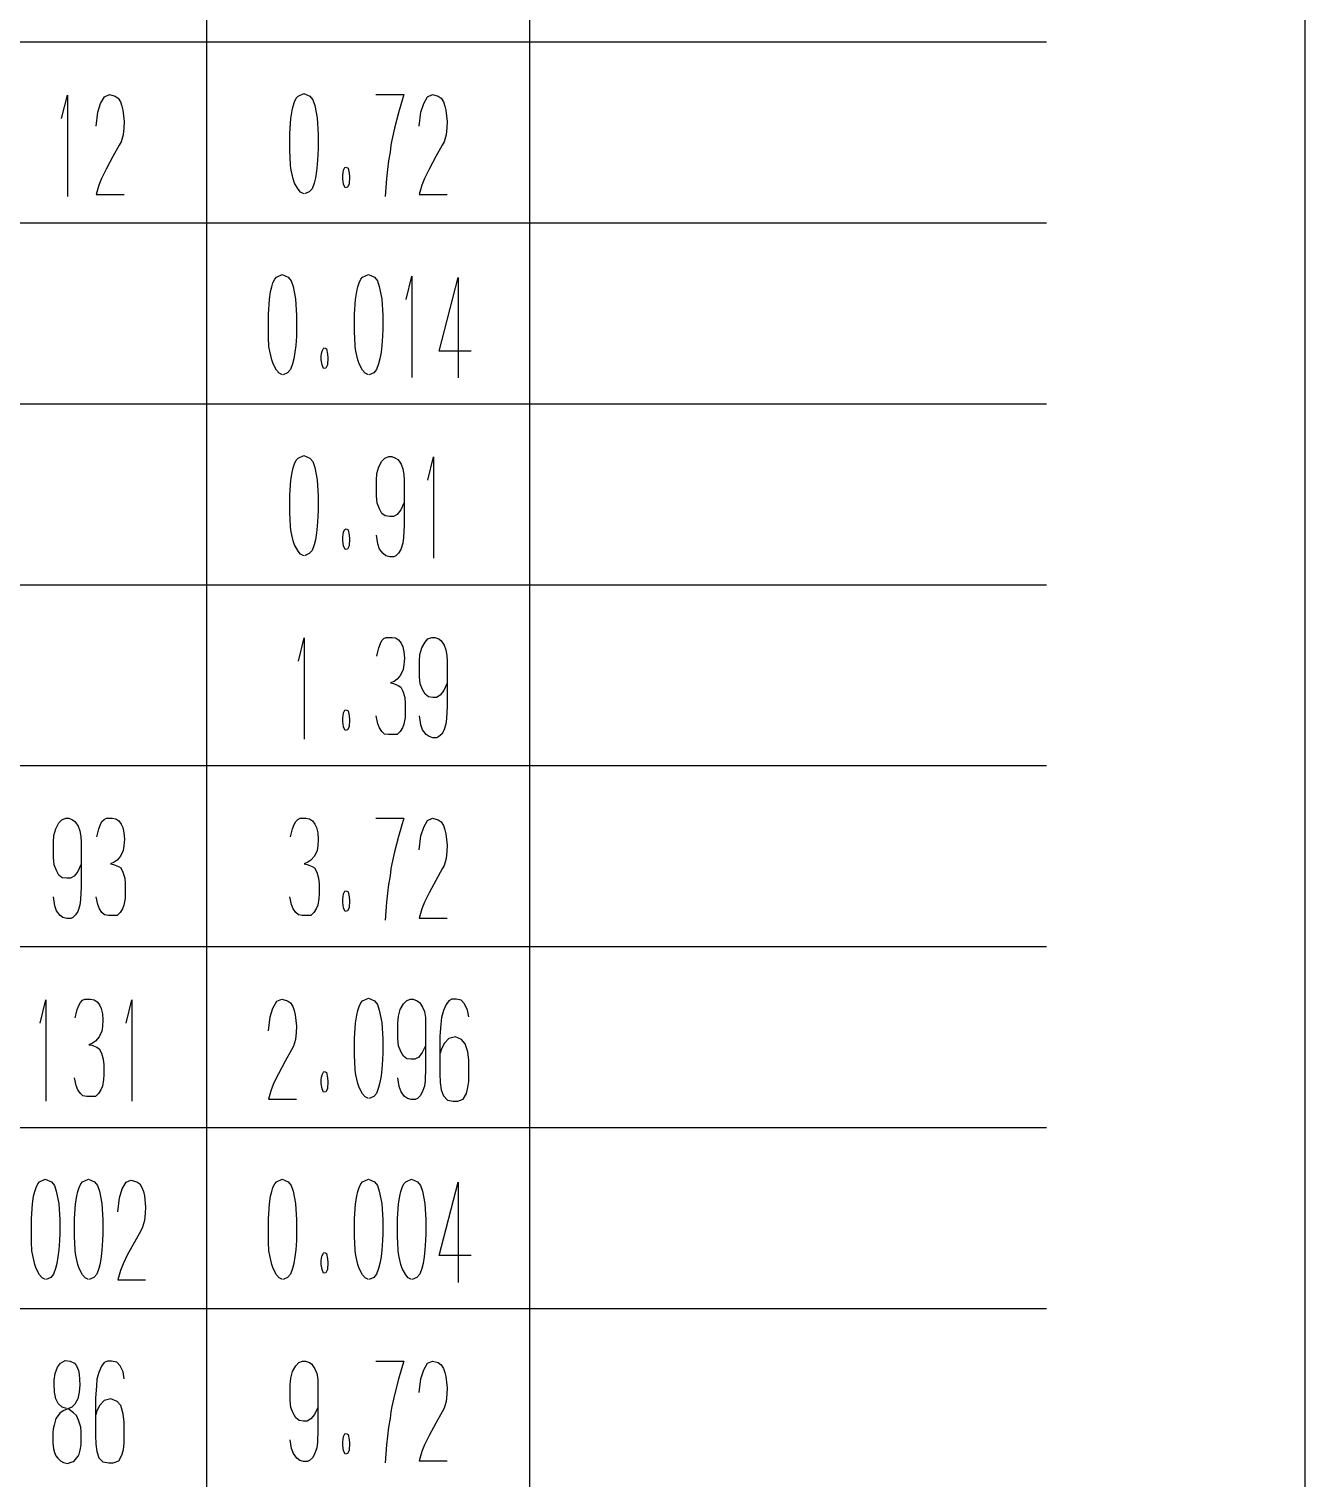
# Model space of a CAD drawing. Extents: x 0 to 8410, y 0 to 11890.
# Drawn here: x 7916 to 8410, y 2344 to 2905 of the extents above; entities that cross this region are included whole.
import ezdxf

# ---------------------------------------------------------------- set-up
doc = ezdxf.new("R2010")
doc.units = 0
doc.header["$MEASUREMENT"] = 0
for name, color, linetype in [('6', 7, 'Continuous'), ('8', 7, 'Continuous'), ('9', 7, 'Continuous')]:
    doc.layers.add(name, color=color, linetype=linetype)

# ---------------------------------------------------------------- blocks, each defined once
blk = doc.blocks.new('BLKENT714')
at = {"layer": '8', "color": 15, "linetype": 'Continuous'}
blk.add_line((8410, 0), (8410, 11890), dxfattribs=at)
at = {"layer": '8', "color": 7, "linetype": 'Continuous', "const_width": 0.03}
blk.add_lwpolyline([(8310, 100), (8310, 11790)], dxfattribs=at)
blk = doc.blocks.new('BLKENT900')
at = {"layer": '9', "color": 2, "linetype": 'Continuous'}
for p, q in [((7927.21, 2387.2), (7928.38, 2388.8)), ((7928.38, 2388.8), (7930.21, 2389.8)), ((7930.21, 2389.8), (7932.17, 2389.6)), ((7932.17, 2389.6), (7933.81, 2388.8)), ((7933.81, 2388.8), (7934.59, 2387.8)), ((7945.31, 2389), (7944.27, 2387.6)), ((7946.55, 2389.6), (7945.31, 2389)), ((7948.19, 2389.6), (7946.55, 2389.6)), ((7950.15, 2389.2), (7948.19, 2389.6)), ((7951.45, 2387.8), (7950.15, 2389.2)), ((8019.46, 2387.8), (8020.57, 2389)), ((8020.57, 2389), (8022.07, 2389.6)), ((8022.07, 2389.6), (8023.25, 2389.6)), ((8023.25, 2389.6), (8024.75, 2389)), ((8024.75, 2389), (8025.6, 2388.4)), ((8025.6, 2388.4), (8026.06, 2387.8)), ((8050.44, 2389.6), (8061.23, 2389.6)), ((8061.23, 2389.6), (8060.31, 2386.6)), ((8068.94, 2386.2), (8070.44, 2388.8)), ((8070.44, 2388.8), (8072.34, 2389.6)), ((8072.34, 2389.6), (8074.56, 2389)), ((8074.56, 2389), (8075.74, 2388.2)), ((7925.96, 2382.2), (7926.29, 2384.8)), ((7926.29, 2384.8), (7927.21, 2387.2)), ((7934.59, 2387.8), (7935.31, 2386)), ((7935.31, 2386), (7935.64, 2384.6)), ((7935.64, 2384.6), (7935.83, 2380.4)), ((7943.22, 2385.2), (7942.5, 2382.6)), ((7944.27, 2387.6), (7943.22, 2385.2)), ((7952.63, 2385.4), (7951.45, 2387.8)), ((7953.09, 2382.8), (7952.63, 2385.4)), ((8017.3, 2380.4), (8017.5, 2383)), ((8017.5, 2383), (8018.22, 2385.6)), ((8018.22, 2385.6), (8019.46, 2387.8)), ((8026.06, 2387.8), (8026.85, 2386.6)), ((8026.85, 2386.6), (8027.56, 2384.8)), ((8027.56, 2384.8), (8027.96, 2382.6)), ((8060.31, 2386.6), (8059.2, 2382.6)), ((8067.24, 2377.4), (8067.89, 2382.8)), ((8067.89, 2382.8), (8068.94, 2386.2)), ((8075.74, 2388.2), (8076.59, 2386.8)), ((8076.59, 2386.8), (8077.17, 2385.2)), ((8077.17, 2385.2), (8077.57, 2383.6)), ((8077.57, 2383.6), (8078.02, 2379.2)), ((7925.96, 2380.8), (7925.96, 2382.2)), ((7926.09, 2377.6), (7925.96, 2380.8)), ((7926.62, 2375), (7926.09, 2377.6)), ((7935.64, 2377.6), (7935.05, 2375)), ((7935.83, 2380.4), (7935.64, 2377.6)), ((7942.3, 2380), (7941.91, 2375.2)), ((7942.5, 2382.6), (7942.3, 2380)), ((8017.3, 2377.6), (8017.3, 2380.4)), ((8017.3, 2374.4), (8017.3, 2377.6)), ((8027.96, 2382.6), (8028.02, 2380.4)), ((8028.02, 2380.4), (8028.02, 2371.2)), ((8059.2, 2382.6), (8057.63, 2376.6)), ((8078.02, 2379.2), (8077.89, 2376.8)), ((7927.53, 2373.2), (7926.62, 2375)), ((7929.04, 2371.8), (7927.53, 2373.2)), ((7930.74, 2371.2), (7929.04, 2371.8)), ((7932.76, 2371.8), (7931.85, 2371.4)), ((7934, 2373), (7932.76, 2371.8)), ((7935.05, 2375), (7934, 2373)), ((7941.91, 2375.2), (7941.91, 2360.8)), ((7943.61, 2372.6), (7942.5, 2370.4)), ((7945.31, 2374.4), (7943.61, 2372.6)), ((7947.92, 2375), (7945.31, 2374.4)), ((7950.28, 2374), (7947.92, 2375)), ((7951.72, 2372.4), (7950.28, 2374)), ((7952.7, 2369.2), (7951.72, 2372.4)), ((8017.56, 2371.6), (8017.3, 2374.4)), ((8018.48, 2369.4), (8017.56, 2371.6)), ((8027.96, 2371.6), (8026.72, 2369)), ((8056.65, 2372), (8056.26, 2370)), ((8057.63, 2376.6), (8056.65, 2372)), ((8077.63, 2374), (8076.85, 2371.4)), ((8077.89, 2376.8), (8077.63, 2374)), ((7926.62, 2367.4), (7925.9, 2364.8)), ((7927.53, 2368.6), (7926.62, 2367.4)), ((7928.19, 2369.4), (7927.53, 2368.6)), ((7929.43, 2370.4), (7928.19, 2369.4)), ((7931.85, 2371.4), (7929.43, 2370.4)), ((7933.41, 2369.6), (7931.19, 2371.2)), ((7934.59, 2368.6), (7933.41, 2369.6)), ((7935.38, 2366.8), (7934.59, 2368.6)), ((7936.29, 2364), (7935.38, 2366.8)), ((7942.5, 2370.4), (7942.04, 2368.8)), ((7953.09, 2366), (7952.7, 2369.2)), ((7953.09, 2360.6), (7953.09, 2366)), ((8019.46, 2367.6), (8018.48, 2369.4)), ((8020.77, 2366.6), (8019.46, 2367.6)), ((8022.47, 2366.4), (8020.77, 2366.6)), ((8023.91, 2366.4), (8022.47, 2366.4)), ((8025.34, 2367.2), (8023.91, 2366.4)), ((8026.72, 2369), (8025.34, 2367.2)), ((8028.02, 2371.2), (8028.02, 2363)), ((8055.93, 2367.4), (8055.34, 2364)), ((8056.26, 2370), (8055.93, 2367.4)), ((8076.13, 2370), (8073.64, 2365.6)), ((8076.85, 2371.4), (8076.13, 2370)), ((7925.57, 2363.4), (7925.38, 2361.8)), ((7925.38, 2361.8), (7925.38, 2360)), ((7925.9, 2364.8), (7925.57, 2363.4)), ((7936.42, 2362.2), (7936.29, 2364)), ((7936.42, 2359.6), (7936.42, 2362.2)), ((7941.91, 2360.8), (7942.04, 2357.4)), ((7953.09, 2357.8), (7953.09, 2360.6)), ((8028.02, 2363), (8027.83, 2358.2)), ((8037.76, 2359.4), (8037.96, 2360.4)), ((8037.96, 2360.4), (8038.48, 2361.4)), ((8038.48, 2361.4), (8038.81, 2361.6)), ((8038.94, 2361.6), (8039.66, 2361.2)), ((8039.66, 2361.2), (8040.11, 2359.2)), ((8054.95, 2360.6), (8054.56, 2357.2)), ((8055.34, 2364), (8054.95, 2360.6)), ((8071.03, 2360.8), (8069.27, 2357.2)), ((8073.64, 2365.6), (8071.03, 2360.8)), ((7925.38, 2360), (7925.44, 2357.8)), ((7925.44, 2357.8), (7925.7, 2355.6)), ((7925.7, 2355.6), (7926.09, 2354.2)), ((7935.57, 2353.6), (7936.03, 2355.2)), ((7936.03, 2355.2), (7936.42, 2357.2)), ((7936.42, 2357.2), (7936.42, 2359.6)), ((7942.04, 2357.4), (7942.43, 2354.6)), ((7952.17, 2353.2), (7952.76, 2355.4)), ((7952.76, 2355.4), (7953.09, 2357.8)), ((8017.83, 2355.8), (8017.3, 2359.2)), ((8018.55, 2353.8), (8017.83, 2355.8)), ((8027.56, 2356), (8026.72, 2353.6)), ((8027.83, 2358.2), (8027.56, 2356)), ((8037.63, 2358.4), (8037.76, 2359.4)), ((8037.63, 2357), (8037.63, 2358.4)), ((8037.96, 2355), (8037.63, 2357)), ((8038.55, 2353.6), (8037.96, 2355)), ((8040.05, 2355), (8039.46, 2353.8)), ((8040.24, 2357.8), (8040.05, 2355)), ((8040.11, 2359.2), (8040.24, 2357.8)), ((8054.56, 2357.2), (8054.04, 2350.2)), ((8069.27, 2357.2), (8068.28, 2354.6)), ((7926.09, 2354.2), (7926.55, 2353)), ((7926.55, 2353), (7927.34, 2352)), ((7927.34, 2352), (7928.45, 2351)), ((7928.45, 2351), (7929.56, 2350.4)), ((7929.56, 2350.4), (7931.06, 2350)), ((7931.06, 2350), (7932.89, 2350.6)), ((7932.89, 2350.6), (7933.61, 2350.8)), ((7933.61, 2350.8), (7934.59, 2352)), ((7934.59, 2352), (7935.25, 2352.8)), ((7935.25, 2352.8), (7935.57, 2353.6)), ((7942.43, 2354.6), (7943.28, 2352.2)), ((7943.28, 2352.2), (7944.85, 2350.6)), ((7944.85, 2350.6), (7947.08, 2350.2)), ((7947.08, 2350.2), (7948.84, 2350.2)), ((7948.84, 2350.2), (7950.93, 2351)), ((7950.93, 2351), (7952.17, 2353.2)), ((8019.92, 2352), (8018.55, 2353.8)), ((8021.03, 2351.2), (8019.92, 2352)), ((8022.47, 2350.8), (8021.03, 2351.2)), ((8024.04, 2350.8), (8022.47, 2350.8)), ((8024.82, 2351.2), (8024.04, 2350.8)), ((8025.93, 2352.2), (8024.82, 2351.2)), ((8026.72, 2353.6), (8025.93, 2352.2)), ((8039.46, 2353.8), (8038.55, 2353.6)), ((8068.28, 2354.6), (8067.24, 2351)), ((8067.24, 2351), (8078.02, 2351))]:
    blk.add_line(p, q, dxfattribs=at)
blk = doc.blocks.new('BLKENT901')
at = {"layer": '9', "color": 2, "linetype": 'Continuous'}
for p, q in [((7918.48, 2455.2), (7918.94, 2456.8)), ((7918.94, 2456.8), (7919.66, 2458.2)), ((7919.66, 2458.2), (7920.31, 2459)), ((7920.31, 2459), (7922.53, 2460)), ((7922.53, 2460), (7924.89, 2459)), ((7924.89, 2459), (7926.06, 2457.6)), ((7926.06, 2457.6), (7926.78, 2455.4)), ((7935.15, 2455.2), (7935.6, 2456.8)), ((7935.6, 2456.8), (7936.32, 2458.2)), ((7936.32, 2458.2), (7936.98, 2459)), ((7936.98, 2459), (7939.2, 2460)), ((7939.2, 2460), (7941.55, 2459)), ((7941.55, 2459), (7942.73, 2457.6)), ((7942.73, 2457.6), (7943.45, 2455.4)), ((7951.23, 2452.8), (7952.27, 2456.2)), ((7952.27, 2456.2), (7953.77, 2458.8)), ((7953.77, 2458.8), (7955.67, 2459.6)), ((7955.67, 2459.6), (7957.89, 2459)), ((7957.89, 2459), (7959.07, 2458.2)), ((7959.07, 2458.2), (7959.92, 2456.8)), ((7959.92, 2456.8), (7960.51, 2455.2)), ((8010.15, 2455.2), (8010.6, 2456.8)), ((8010.6, 2456.8), (8011.32, 2458.2)), ((8011.32, 2458.2), (8011.98, 2459)), ((8011.98, 2459), (8014.2, 2460)), ((8014.2, 2460), (8016.55, 2459)), ((8016.55, 2459), (8017.73, 2457.6)), ((8017.73, 2457.6), (8018.45, 2455.4)), ((8043.48, 2455.2), (8043.94, 2456.8)), ((8043.94, 2456.8), (8044.66, 2458.2)), ((8044.66, 2458.2), (8045.31, 2459)), ((8045.31, 2459), (8047.53, 2460)), ((8047.53, 2460), (8049.89, 2459)), ((8049.89, 2459), (8051.06, 2457.6)), ((8051.06, 2457.6), (8051.78, 2455.4)), ((8060.15, 2455.2), (8060.6, 2456.8)), ((8060.6, 2456.8), (8061.32, 2458.2)), ((8061.32, 2458.2), (8061.98, 2459)), ((8061.98, 2459), (8064.2, 2460)), ((8064.2, 2460), (8066.55, 2459)), ((8066.55, 2459), (8067.73, 2457.6)), ((8067.73, 2457.6), (8068.45, 2455.4)), ((8074.92, 2430.4), (8082.24, 2458.8)), ((8082.24, 2458.8), (8082.24, 2420)), ((7917.17, 2444.6), (7917.56, 2450.4)), ((7917.56, 2450.4), (7918.02, 2453.4)), ((7918.02, 2453.4), (7918.48, 2455.2)), ((7926.78, 2455.4), (7927.7, 2450.6)), ((7927.7, 2450.6), (7928.09, 2444.2)), ((7933.84, 2444.6), (7934.23, 2450.4)), ((7934.23, 2450.4), (7934.69, 2453.4)), ((7934.69, 2453.4), (7935.15, 2455.2)), ((7943.45, 2455.4), (7944.36, 2450.6)), ((7944.36, 2450.6), (7944.75, 2444.2)), ((7950.57, 2447.4), (7951.23, 2452.8)), ((7960.51, 2455.2), (7960.9, 2453.6)), ((7960.9, 2453.6), (7961.36, 2449.2)), ((8008.84, 2444.6), (8009.23, 2450.4)), ((8009.23, 2450.4), (8009.69, 2453.4)), ((8009.69, 2453.4), (8010.15, 2455.2)), ((8018.45, 2455.4), (8019.36, 2450.6)), ((8019.36, 2450.6), (8019.75, 2444.2)), ((8042.17, 2444.6), (8042.56, 2450.4)), ((8042.56, 2450.4), (8043.02, 2453.4)), ((8043.02, 2453.4), (8043.48, 2455.2)), ((8051.78, 2455.4), (8052.7, 2450.6)), ((8052.7, 2450.6), (8053.09, 2444.2)), ((8058.84, 2444.6), (8059.23, 2450.4)), ((8059.23, 2450.4), (8059.69, 2453.4)), ((8059.69, 2453.4), (8060.15, 2455.2)), ((8068.45, 2455.4), (8069.36, 2450.6)), ((8069.36, 2450.6), (8069.75, 2444.2)), ((7917.17, 2437.6), (7917.17, 2444.6)), ((7933.84, 2437.6), (7933.84, 2444.6)), ((7961.23, 2446.8), (7960.96, 2444)), ((7961.36, 2449.2), (7961.23, 2446.8)), ((8008.84, 2437.6), (8008.84, 2444.6)), ((8042.17, 2437.6), (8042.17, 2444.6)), ((8058.84, 2437.6), (8058.84, 2444.6)), ((7928.09, 2439), (7928.02, 2436.2)), ((7928.09, 2444.2), (7928.09, 2439)), ((7944.75, 2439), (7944.69, 2436.2)), ((7944.75, 2444.2), (7944.75, 2439)), ((7959.46, 2440), (7956.98, 2435.6)), ((7960.18, 2441.4), (7959.46, 2440)), ((7960.96, 2444), (7960.18, 2441.4)), ((8019.75, 2439), (8019.69, 2436.2)), ((8019.75, 2444.2), (8019.75, 2439)), ((8053.09, 2439), (8053.02, 2436.2)), ((8053.09, 2444.2), (8053.09, 2439)), ((8069.75, 2439), (8069.69, 2436.2)), ((8069.75, 2444.2), (8069.75, 2439)), ((7917.24, 2435.6), (7917.17, 2437.6)), ((7917.37, 2432.2), (7917.24, 2435.6)), ((7928.02, 2436.2), (7927.76, 2432.6)), ((7933.91, 2435.6), (7933.84, 2437.6)), ((7934.04, 2432.2), (7933.91, 2435.6)), ((7944.69, 2436.2), (7944.43, 2432.6)), ((7956.98, 2435.6), (7954.36, 2430.8)), ((8008.9, 2435.6), (8008.84, 2437.6)), ((8009.04, 2432.2), (8008.9, 2435.6)), ((8019.69, 2436.2), (8019.43, 2432.6)), ((8042.24, 2435.6), (8042.17, 2437.6)), ((8042.37, 2432.2), (8042.24, 2435.6)), ((8053.02, 2436.2), (8052.76, 2432.6)), ((8058.91, 2435.6), (8058.84, 2437.6)), ((8059.04, 2432.2), (8058.91, 2435.6)), ((8069.69, 2436.2), (8069.43, 2432.6)), ((7917.7, 2430.4), (7917.37, 2432.2)), ((7918.48, 2427), (7917.7, 2430.4)), ((7927.43, 2430), (7927.04, 2427.4)), ((7927.76, 2432.6), (7927.43, 2430)), ((7934.36, 2430.4), (7934.04, 2432.2)), ((7935.15, 2427), (7934.36, 2430.4)), ((7944.1, 2430), (7943.71, 2427.4)), ((7944.43, 2432.6), (7944.1, 2430)), ((7954.36, 2430.8), (7952.6, 2427.2)), ((8009.36, 2430.4), (8009.04, 2432.2)), ((8010.15, 2427), (8009.36, 2430.4)), ((8019.1, 2430), (8018.71, 2427.4)), ((8019.43, 2432.6), (8019.1, 2430)), ((8029.3, 2428.4), (8029.43, 2429.4)), ((8029.3, 2427), (8029.3, 2428.4)), ((8029.43, 2429.4), (8029.62, 2430.4)), ((8029.62, 2430.4), (8030.15, 2431.4)), ((8030.15, 2431.4), (8030.47, 2431.6)), ((8030.6, 2431.6), (8031.32, 2431.2)), ((8031.32, 2431.2), (8031.78, 2429.2)), ((8031.91, 2427.8), (8031.72, 2425)), ((8031.78, 2429.2), (8031.91, 2427.8)), ((8042.7, 2430.4), (8042.37, 2432.2)), ((8043.48, 2427), (8042.7, 2430.4)), ((8052.43, 2430), (8052.04, 2427.4)), ((8052.76, 2432.6), (8052.43, 2430)), ((8059.36, 2430.4), (8059.04, 2432.2)), ((8060.15, 2427), (8059.36, 2430.4)), ((8069.1, 2430), (8068.71, 2427.4)), ((8069.43, 2432.6), (8069.1, 2430)), ((8087.27, 2430.4), (8074.92, 2430.4)), ((7919, 2425.4), (7918.48, 2427)), ((7920.31, 2423), (7919, 2425.4)), ((7921.29, 2421.8), (7920.31, 2423)), ((7924.62, 2422), (7922.86, 2421.2)), ((7925.73, 2423.2), (7924.62, 2422)), ((7926.52, 2425.4), (7925.73, 2423.2)), ((7927.04, 2427.4), (7926.52, 2425.4)), ((7935.67, 2425.4), (7935.15, 2427)), ((7936.98, 2423), (7935.67, 2425.4)), ((7937.96, 2421.8), (7936.98, 2423)), ((7941.29, 2422), (7939.53, 2421.2)), ((7942.4, 2423.2), (7941.29, 2422)), ((7943.19, 2425.4), (7942.4, 2423.2)), ((7943.71, 2427.4), (7943.19, 2425.4)), ((7951.62, 2424.6), (7950.57, 2421)), ((7952.6, 2427.2), (7951.62, 2424.6)), ((8010.67, 2425.4), (8010.15, 2427)), ((8011.98, 2423), (8010.67, 2425.4)), ((8012.96, 2421.8), (8011.98, 2423)), ((8016.29, 2422), (8014.53, 2421.2)), ((8017.4, 2423.2), (8016.29, 2422)), ((8018.19, 2425.4), (8017.4, 2423.2)), ((8018.71, 2427.4), (8018.19, 2425.4)), ((8029.62, 2425), (8029.3, 2427)), ((8030.21, 2423.6), (8029.62, 2425)), ((8031.13, 2423.8), (8030.21, 2423.6)), ((8031.72, 2425), (8031.13, 2423.8)), ((8044, 2425.4), (8043.48, 2427)), ((8045.31, 2423), (8044, 2425.4)), ((8046.29, 2421.8), (8045.31, 2423)), ((8049.62, 2422), (8047.86, 2421.2)), ((8050.73, 2423.2), (8049.62, 2422)), ((8051.52, 2425.4), (8050.73, 2423.2)), ((8052.04, 2427.4), (8051.52, 2425.4)), ((8060.67, 2425.4), (8060.15, 2427)), ((8061.98, 2423), (8060.67, 2425.4)), ((8062.96, 2421.8), (8061.98, 2423)), ((8066.29, 2422), (8064.53, 2421.2)), ((8067.4, 2423.2), (8066.29, 2422)), ((8068.19, 2425.4), (8067.4, 2423.2)), ((8068.71, 2427.4), (8068.19, 2425.4)), ((7922.6, 2421.2), (7921.29, 2421.8)), ((7939.26, 2421.2), (7937.96, 2421.8)), ((7950.57, 2421), (7961.36, 2421)), ((8014.26, 2421.2), (8012.96, 2421.8)), ((8047.6, 2421.2), (8046.29, 2421.8)), ((8064.26, 2421.2), (8062.96, 2421.8))]:
    blk.add_line(p, q, dxfattribs=at)
blk = doc.blocks.new('BLKENT902')
at = {"layer": '9', "color": 2, "linetype": 'Continuous'}
for p, q in [((7920.51, 2520.4), (7922.73, 2529.4)), ((7922.73, 2529.4), (7922.73, 2490.2)), ((7936.13, 2528.4), (7936.91, 2529.2)), ((7936.91, 2529.2), (7937.83, 2529.6)), ((7937.83, 2529.6), (7940.05, 2529.6)), ((7940.05, 2529.6), (7941.42, 2529.4)), ((7941.42, 2529.4), (7942.6, 2528.6)), ((7942.6, 2528.6), (7943.51, 2527.4)), ((7953.84, 2520.4), (7956.06, 2529.4)), ((7956.06, 2529.4), (7956.06, 2490.2)), ((8010.6, 2526.2), (8012.11, 2528.8)), ((8012.11, 2528.8), (8014, 2529.6)), ((8014, 2529.6), (8016.22, 2529)), ((8016.22, 2529), (8017.4, 2528.2)), ((8044.66, 2528.2), (8045.31, 2529)), ((8045.31, 2529), (8047.53, 2530)), ((8047.53, 2530), (8049.89, 2529)), ((8049.89, 2529), (8051.06, 2527.6)), ((8061.13, 2527.8), (8062.24, 2529)), ((8062.24, 2529), (8063.74, 2529.6)), ((8063.74, 2529.6), (8064.92, 2529.6)), ((8064.92, 2529.6), (8066.42, 2529)), ((8066.42, 2529), (8067.27, 2528.4)), ((8078.64, 2529), (8077.6, 2527.6)), ((8079.89, 2529.6), (8078.64, 2529)), ((8081.52, 2529.6), (8079.89, 2529.6)), ((8083.48, 2529.2), (8081.52, 2529.6)), ((8084.79, 2527.8), (8083.48, 2529.2)), ((7934.1, 2522.4), (7934.49, 2524)), ((7934.49, 2524), (7934.89, 2525.6)), ((7934.89, 2525.6), (7935.54, 2527.2)), ((7935.54, 2527.2), (7936.13, 2528.4)), ((7943.51, 2527.4), (7944.17, 2526)), ((7944.17, 2526), (7944.62, 2524)), ((7944.62, 2524), (7944.82, 2521.6)), ((8009.56, 2522.8), (8010.6, 2526.2)), ((8017.4, 2528.2), (8018.25, 2526.8)), ((8018.25, 2526.8), (8018.84, 2525.2)), ((8018.84, 2525.2), (8019.23, 2523.6)), ((8019.23, 2523.6), (8019.69, 2519.2)), ((8042.56, 2520.4), (8043.02, 2523.4)), ((8043.02, 2523.4), (8043.48, 2525.2)), ((8043.48, 2525.2), (8043.94, 2526.8)), ((8043.94, 2526.8), (8044.66, 2528.2)), ((8051.06, 2527.6), (8051.78, 2525.4)), ((8051.78, 2525.4), (8052.7, 2520.6)), ((8058.97, 2520.4), (8059.17, 2523)), ((8059.17, 2523), (8059.89, 2525.6)), ((8059.89, 2525.6), (8061.13, 2527.8)), ((8067.27, 2528.4), (8067.73, 2527.8)), ((8067.73, 2527.8), (8068.51, 2526.6)), ((8068.51, 2526.6), (8069.23, 2524.8)), ((8069.23, 2524.8), (8069.62, 2522.6)), ((8076.55, 2525.2), (8075.83, 2522.6)), ((8077.6, 2527.6), (8076.55, 2525.2)), ((8085.96, 2525.4), (8084.79, 2527.8)), ((8086.42, 2522.8), (8085.96, 2525.4)), ((7944.62, 2519), (7944.36, 2517.2)), ((7944.82, 2521.6), (7944.62, 2519)), ((8008.9, 2517.4), (8009.56, 2522.8)), ((8019.69, 2519.2), (8019.56, 2516.8)), ((8042.17, 2514.6), (8042.56, 2520.4)), ((8052.7, 2520.6), (8053.09, 2514.2)), ((8058.97, 2517.6), (8058.97, 2520.4)), ((8058.97, 2514.4), (8058.97, 2517.6)), ((8069.62, 2522.6), (8069.69, 2520.4)), ((8069.69, 2520.4), (8069.69, 2511.2)), ((8075.64, 2520), (8075.25, 2515.2)), ((8075.83, 2522.6), (8075.64, 2520)), ((7940.83, 2512.6), (7939.4, 2512)), ((7939.4, 2512), (7940.57, 2511.8)), ((7940.57, 2511.8), (7942.47, 2511)), ((7942.01, 2513.4), (7940.83, 2512.6)), ((7943.32, 2515), (7942.01, 2513.4)), ((7944.36, 2517.2), (7943.32, 2515)), ((8019.3, 2514), (8018.51, 2511.4)), ((8019.56, 2516.8), (8019.3, 2514)), ((8042.17, 2507.6), (8042.17, 2514.6)), ((8053.09, 2514.2), (8053.09, 2509)), ((8059.23, 2511.6), (8058.97, 2514.4)), ((8075.25, 2515.2), (8075.25, 2500.8)), ((8076.94, 2512.6), (8075.83, 2510.4)), ((8078.64, 2514.4), (8076.94, 2512.6)), ((8081.26, 2515), (8078.64, 2514.4)), ((8083.61, 2514), (8081.26, 2515)), ((8085.05, 2512.4), (8083.61, 2514)), ((8086.03, 2509.2), (8085.05, 2512.4)), ((7942.47, 2511), (7943.38, 2510.4)), ((7943.38, 2510.4), (7944.23, 2508.8)), ((7944.23, 2508.8), (7944.95, 2506.4)), ((7944.95, 2506.4), (7945.15, 2504.2)), ((8017.79, 2510), (8015.31, 2505.6)), ((8018.51, 2511.4), (8017.79, 2510)), ((8042.24, 2505.6), (8042.17, 2507.6)), ((8053.02, 2506.2), (8052.76, 2502.6)), ((8053.09, 2509), (8053.02, 2506.2)), ((8060.15, 2509.4), (8059.23, 2511.6)), ((8061.13, 2507.6), (8060.15, 2509.4)), ((8062.43, 2506.6), (8061.13, 2507.6)), ((8064.13, 2506.4), (8062.43, 2506.6)), ((8065.57, 2506.4), (8064.13, 2506.4)), ((8067.01, 2507.2), (8065.57, 2506.4)), ((8068.38, 2509), (8067.01, 2507.2)), ((8069.62, 2511.6), (8068.38, 2509)), ((8069.69, 2511.2), (8069.69, 2503)), ((8075.83, 2510.4), (8075.38, 2508.8)), ((8086.42, 2506), (8086.03, 2509.2)), ((7945.15, 2504.2), (7945.15, 2500.4)), ((8012.7, 2500.8), (8010.93, 2497.2)), ((8015.31, 2505.6), (8012.7, 2500.8)), ((8029.62, 2500.4), (8030.15, 2501.4)), ((8030.15, 2501.4), (8030.47, 2501.6)), ((8030.6, 2501.6), (8031.32, 2501.2)), ((8031.32, 2501.2), (8031.78, 2499.2)), ((8042.37, 2502.2), (8042.24, 2505.6)), ((8042.7, 2500.4), (8042.37, 2502.2)), ((8052.76, 2502.6), (8052.43, 2500)), ((8069.69, 2503), (8069.49, 2498.2)), ((8075.25, 2500.8), (8075.38, 2497.4)), ((8086.42, 2500.6), (8086.42, 2506)), ((8086.42, 2497.8), (8086.42, 2500.6)), ((7934.49, 2496.2), (7933.84, 2499.2)), ((7935.15, 2494.6), (7934.49, 2496.2)), ((7944.62, 2496), (7944.04, 2494.6)), ((7945.08, 2498.6), (7944.62, 2496)), ((7945.15, 2500.4), (7945.08, 2498.6)), ((8010.93, 2497.2), (8009.95, 2494.6)), ((8029.3, 2498.4), (8029.43, 2499.4)), ((8029.3, 2497), (8029.3, 2498.4)), ((8029.62, 2495), (8029.3, 2497)), ((8029.43, 2499.4), (8029.62, 2500.4)), ((8030.21, 2493.6), (8029.62, 2495)), ((8031.72, 2495), (8031.13, 2493.8)), ((8031.91, 2497.8), (8031.72, 2495)), ((8031.78, 2499.2), (8031.91, 2497.8)), ((8043.48, 2497), (8042.7, 2500.4)), ((8044, 2495.4), (8043.48, 2497)), ((8045.31, 2493), (8044, 2495.4)), ((8051.52, 2495.4), (8050.73, 2493.2)), ((8052.04, 2497.4), (8051.52, 2495.4)), ((8052.43, 2500), (8052.04, 2497.4)), ((8059.49, 2495.8), (8058.97, 2499.2)), ((8060.21, 2493.8), (8059.49, 2495.8)), ((8069.23, 2496), (8068.38, 2493.6)), ((8069.49, 2498.2), (8069.23, 2496)), ((8075.38, 2497.4), (8075.77, 2494.6)), ((8085.51, 2493.2), (8086.09, 2495.4)), ((8086.09, 2495.4), (8086.42, 2497.8)), ((7936.13, 2493.2), (7935.15, 2494.6)), ((7937.11, 2492.2), (7936.13, 2493.2)), ((7938.61, 2492), (7937.11, 2492.2)), ((7942.01, 2492), (7938.61, 2492)), ((7943.12, 2493.2), (7942.01, 2492)), ((7944.04, 2494.6), (7943.12, 2493.2)), ((8009.95, 2494.6), (8008.9, 2491)), ((8008.9, 2491), (8019.69, 2491)), ((8031.13, 2493.8), (8030.21, 2493.6)), ((8046.29, 2491.8), (8045.31, 2493)), ((8047.6, 2491.2), (8046.29, 2491.8)), ((8049.62, 2492), (8047.86, 2491.2)), ((8050.73, 2493.2), (8049.62, 2492)), ((8061.58, 2492), (8060.21, 2493.8)), ((8062.7, 2491.2), (8061.58, 2492)), ((8064.13, 2490.8), (8062.7, 2491.2)), ((8065.7, 2490.8), (8064.13, 2490.8)), ((8066.49, 2491.2), (8065.7, 2490.8)), ((8067.6, 2492.2), (8066.49, 2491.2)), ((8068.38, 2493.6), (8067.6, 2492.2)), ((8075.77, 2494.6), (8076.62, 2492.2)), ((8076.62, 2492.2), (8078.19, 2490.6)), ((8078.19, 2490.6), (8080.41, 2490.2)), ((8080.41, 2490.2), (8082.17, 2490.2)), ((8082.17, 2490.2), (8084.26, 2491)), ((8084.26, 2491), (8085.51, 2493.2))]:
    blk.add_line(p, q, dxfattribs=at)
blk = doc.blocks.new('BLKENT903')
at = {"layer": '9', "color": 2, "linetype": 'Continuous'}
for p, q in [((7926.55, 2595.6), (7927.79, 2597.8)), ((7927.79, 2597.8), (7928.91, 2599)), ((7928.91, 2599), (7930.41, 2599.6)), ((7930.41, 2599.6), (7931.59, 2599.6)), ((7931.59, 2599.6), (7933.09, 2599)), ((7933.09, 2599), (7933.94, 2598.4)), ((7933.94, 2598.4), (7934.4, 2597.8)), ((7934.4, 2597.8), (7935.18, 2596.6)), ((7935.18, 2596.6), (7935.9, 2594.8)), ((7943.22, 2595.6), (7943.87, 2597.2)), ((7943.87, 2597.2), (7944.46, 2598.4)), ((7944.46, 2598.4), (7945.25, 2599.2)), ((7945.25, 2599.2), (7946.16, 2599.6)), ((7946.16, 2599.6), (7948.38, 2599.6)), ((7948.38, 2599.6), (7949.76, 2599.4)), ((7949.76, 2599.4), (7950.93, 2598.6)), ((7950.93, 2598.6), (7951.85, 2597.4)), ((7951.85, 2597.4), (7952.5, 2596)), ((7952.5, 2596), (7952.96, 2594)), ((8018.22, 2595.6), (8018.87, 2597.2)), ((8018.87, 2597.2), (8019.46, 2598.4)), ((8019.46, 2598.4), (8020.24, 2599.2)), ((8020.24, 2599.2), (8021.16, 2599.6)), ((8021.16, 2599.6), (8023.38, 2599.6)), ((8023.38, 2599.6), (8024.75, 2599.4)), ((8024.75, 2599.4), (8025.93, 2598.6)), ((8025.93, 2598.6), (8026.85, 2597.4)), ((8026.85, 2597.4), (8027.5, 2596)), ((8027.5, 2596), (8027.96, 2594)), ((8050.44, 2599.6), (8061.23, 2599.6)), ((8060.31, 2596.6), (8059.2, 2592.6)), ((8061.23, 2599.6), (8060.31, 2596.6)), ((8067.89, 2592.8), (8068.94, 2596.2)), ((8068.94, 2596.2), (8070.44, 2598.8)), ((8070.44, 2598.8), (8072.34, 2599.6)), ((8072.34, 2599.6), (8074.56, 2599)), ((8074.56, 2599), (8075.74, 2598.2)), ((8075.74, 2598.2), (8076.59, 2596.8)), ((8076.59, 2596.8), (8077.17, 2595.2)), ((7925.64, 2590.4), (7925.83, 2593)), ((7925.64, 2587.6), (7925.64, 2590.4)), ((7925.83, 2593), (7926.55, 2595.6)), ((7935.9, 2594.8), (7936.29, 2592.6)), ((7936.29, 2592.6), (7936.36, 2590.4)), ((7936.36, 2590.4), (7936.36, 2581.2)), ((7942.43, 2592.4), (7942.83, 2594)), ((7942.83, 2594), (7943.22, 2595.6)), ((7952.96, 2594), (7953.15, 2591.6)), ((7953.15, 2591.6), (7952.96, 2589)), ((8017.43, 2592.4), (8017.83, 2594)), ((8017.83, 2594), (8018.22, 2595.6)), ((8027.96, 2594), (8028.15, 2591.6)), ((8028.15, 2591.6), (8027.96, 2589)), ((8059.2, 2592.6), (8057.63, 2586.6)), ((8067.24, 2587.4), (8067.89, 2592.8)), ((8077.17, 2595.2), (8077.57, 2593.6)), ((8077.57, 2593.6), (8078.02, 2589.2)), ((7925.64, 2584.4), (7925.64, 2587.6)), ((7951.65, 2585), (7950.34, 2583.4)), ((7952.7, 2587.2), (7951.65, 2585)), ((7952.96, 2589), (7952.7, 2587.2)), ((8026.65, 2585), (8025.34, 2583.4)), ((8027.7, 2587.2), (8026.65, 2585)), ((8027.96, 2589), (8027.7, 2587.2)), ((8057.63, 2586.6), (8056.65, 2582)), ((8077.89, 2586.8), (8077.63, 2584)), ((8078.02, 2589.2), (8077.89, 2586.8)), ((7925.9, 2581.6), (7925.64, 2584.4)), ((7926.81, 2579.4), (7925.9, 2581.6)), ((7927.79, 2577.6), (7926.81, 2579.4)), ((7935.05, 2579), (7933.68, 2577.2)), ((7936.29, 2581.6), (7935.05, 2579)), ((7936.36, 2581.2), (7936.36, 2573)), ((7949.17, 2582.6), (7947.73, 2582)), ((7947.73, 2582), (7948.91, 2581.8)), ((7948.91, 2581.8), (7950.8, 2581)), ((7950.34, 2583.4), (7949.17, 2582.6)), ((7950.8, 2581), (7951.72, 2580.4)), ((7951.72, 2580.4), (7952.57, 2578.8)), ((8024.17, 2582.6), (8022.73, 2582)), ((8022.73, 2582), (8023.91, 2581.8)), ((8023.91, 2581.8), (8025.8, 2581)), ((8025.34, 2583.4), (8024.17, 2582.6)), ((8025.8, 2581), (8026.72, 2580.4)), ((8026.72, 2580.4), (8027.56, 2578.8)), ((8056.26, 2580), (8055.93, 2577.4)), ((8056.65, 2582), (8056.26, 2580)), ((8076.13, 2580), (8073.64, 2575.6)), ((8076.85, 2581.4), (8076.13, 2580)), ((8077.63, 2584), (8076.85, 2581.4)), ((7929.1, 2576.6), (7927.79, 2577.6)), ((7930.8, 2576.4), (7929.1, 2576.6)), ((7932.24, 2576.4), (7930.8, 2576.4)), ((7933.68, 2577.2), (7932.24, 2576.4)), ((7952.57, 2578.8), (7953.28, 2576.4)), ((7953.28, 2576.4), (7953.48, 2574.2)), ((7953.48, 2574.2), (7953.48, 2570.4)), ((8027.56, 2578.8), (8028.28, 2576.4)), ((8028.28, 2576.4), (8028.48, 2574.2)), ((8028.48, 2574.2), (8028.48, 2570.4)), ((8055.34, 2574), (8054.95, 2570.6)), ((8055.93, 2577.4), (8055.34, 2574)), ((8073.64, 2575.6), (8071.03, 2570.8)), ((7926.16, 2565.8), (7925.64, 2569.2)), ((7936.16, 2568.2), (7935.9, 2566)), ((7936.36, 2573), (7936.16, 2568.2)), ((7942.83, 2566.2), (7942.17, 2569.2)), ((7953.42, 2568.6), (7952.96, 2566)), ((7953.48, 2570.4), (7953.42, 2568.6)), ((8017.83, 2566.2), (8017.17, 2569.2)), ((8028.41, 2568.6), (8027.96, 2566)), ((8028.48, 2570.4), (8028.41, 2568.6)), ((8037.63, 2568.4), (8037.76, 2569.4)), ((8037.63, 2567), (8037.63, 2568.4)), ((8037.76, 2569.4), (8037.96, 2570.4)), ((8037.96, 2570.4), (8038.48, 2571.4)), ((8038.48, 2571.4), (8038.81, 2571.6)), ((8038.94, 2571.6), (8039.66, 2571.2)), ((8039.66, 2571.2), (8040.11, 2569.2)), ((8040.24, 2567.8), (8040.05, 2565)), ((8040.11, 2569.2), (8040.24, 2567.8)), ((8054.95, 2570.6), (8054.56, 2567.2)), ((8071.03, 2570.8), (8069.27, 2567.2)), ((7926.88, 2563.8), (7926.16, 2565.8)), ((7928.25, 2562), (7926.88, 2563.8)), ((7934.26, 2562.2), (7933.15, 2561.2)), ((7935.05, 2563.6), (7934.26, 2562.2)), ((7935.9, 2566), (7935.05, 2563.6)), ((7943.48, 2564.6), (7942.83, 2566.2)), ((7944.46, 2563.2), (7943.48, 2564.6)), ((7945.44, 2562.2), (7944.46, 2563.2)), ((7946.94, 2562), (7945.44, 2562.2)), ((7951.45, 2563.2), (7950.34, 2562)), ((7952.37, 2564.6), (7951.45, 2563.2)), ((7952.96, 2566), (7952.37, 2564.6)), ((8018.48, 2564.6), (8017.83, 2566.2)), ((8019.46, 2563.2), (8018.48, 2564.6)), ((8020.44, 2562.2), (8019.46, 2563.2)), ((8021.94, 2562), (8020.44, 2562.2)), ((8026.45, 2563.2), (8025.34, 2562)), ((8027.37, 2564.6), (8026.45, 2563.2)), ((8027.96, 2566), (8027.37, 2564.6)), ((8037.96, 2565), (8037.63, 2567)), ((8038.55, 2563.6), (8037.96, 2565)), ((8039.46, 2563.8), (8038.55, 2563.6)), ((8040.05, 2565), (8039.46, 2563.8)), ((8054.56, 2567.2), (8054.04, 2560.2)), ((8068.28, 2564.6), (8067.24, 2561)), ((8069.27, 2567.2), (8068.28, 2564.6)), ((7929.36, 2561.2), (7928.25, 2562)), ((7930.8, 2560.8), (7929.36, 2561.2)), ((7932.37, 2560.8), (7930.8, 2560.8)), ((7933.15, 2561.2), (7932.37, 2560.8)), ((7950.34, 2562), (7946.94, 2562)), ((8025.34, 2562), (8021.94, 2562)), ((8067.24, 2561), (8078.02, 2561))]:
    blk.add_line(p, q, dxfattribs=at)
blk = doc.blocks.new('BLKENT904')
at = {"layer": '9', "color": 2, "linetype": 'Continuous'}
for p, q in [((8020.51, 2660.4), (8022.73, 2669.4)), ((8022.73, 2669.4), (8022.73, 2630.2)), ((8052.79, 2668.4), (8053.58, 2669.2)), ((8053.58, 2669.2), (8054.49, 2669.6)), ((8054.49, 2669.6), (8056.72, 2669.6)), ((8056.72, 2669.6), (8058.09, 2669.4)), ((8058.09, 2669.4), (8059.26, 2668.6)), ((8069.46, 2667.8), (8070.57, 2669)), ((8070.57, 2669), (8072.08, 2669.6)), ((8072.08, 2669.6), (8073.25, 2669.6)), ((8073.25, 2669.6), (8074.76, 2669)), ((8074.76, 2669), (8075.6, 2668.4)), ((8050.77, 2662.4), (8051.16, 2664)), ((8051.16, 2664), (8051.55, 2665.6)), ((8051.55, 2665.6), (8052.21, 2667.2)), ((8052.21, 2667.2), (8052.79, 2668.4)), ((8059.26, 2668.6), (8060.18, 2667.4)), ((8060.18, 2667.4), (8060.83, 2666)), ((8060.83, 2666), (8061.29, 2664)), ((8061.29, 2664), (8061.49, 2661.6)), ((8067.5, 2663), (8068.22, 2665.6)), ((8068.22, 2665.6), (8069.46, 2667.8)), ((8075.6, 2668.4), (8076.06, 2667.8)), ((8076.06, 2667.8), (8076.85, 2666.6)), ((8076.85, 2666.6), (8077.57, 2664.8)), ((8077.57, 2664.8), (8077.96, 2662.6)), ((8061.29, 2659), (8061.03, 2657.2)), ((8061.49, 2661.6), (8061.29, 2659)), ((8067.3, 2660.4), (8067.5, 2663)), ((8067.3, 2657.6), (8067.3, 2660.4)), ((8067.3, 2654.4), (8067.3, 2657.6)), ((8077.96, 2662.6), (8078.02, 2660.4)), ((8078.02, 2660.4), (8078.02, 2651.2)), ((8057.5, 2652.6), (8056.06, 2652)), ((8056.06, 2652), (8057.24, 2651.8)), ((8058.68, 2653.4), (8057.5, 2652.6)), ((8059.98, 2655), (8058.68, 2653.4)), ((8061.03, 2657.2), (8059.98, 2655)), ((8067.57, 2651.6), (8067.3, 2654.4)), ((8057.24, 2651.8), (8059.13, 2651)), ((8059.13, 2651), (8060.05, 2650.4)), ((8060.05, 2650.4), (8060.9, 2648.8)), ((8060.9, 2648.8), (8061.62, 2646.4)), ((8061.62, 2646.4), (8061.81, 2644.2)), ((8068.48, 2649.4), (8067.57, 2651.6)), ((8069.46, 2647.6), (8068.48, 2649.4)), ((8070.77, 2646.6), (8069.46, 2647.6)), ((8072.47, 2646.4), (8070.77, 2646.6)), ((8073.91, 2646.4), (8072.47, 2646.4)), ((8075.34, 2647.2), (8073.91, 2646.4)), ((8076.72, 2649), (8075.34, 2647.2)), ((8077.96, 2651.6), (8076.72, 2649)), ((8078.02, 2651.2), (8078.02, 2643)), ((8037.96, 2640.4), (8038.48, 2641.4)), ((8038.48, 2641.4), (8038.81, 2641.6)), ((8038.94, 2641.6), (8039.66, 2641.2)), ((8039.66, 2641.2), (8040.11, 2639.2)), ((8061.81, 2644.2), (8061.81, 2640.4)), ((8078.02, 2643), (8077.83, 2638.2)), ((8037.63, 2638.4), (8037.76, 2639.4)), ((8037.63, 2637), (8037.63, 2638.4)), ((8037.96, 2635), (8037.63, 2637)), ((8037.76, 2639.4), (8037.96, 2640.4)), ((8038.55, 2633.6), (8037.96, 2635)), ((8040.05, 2635), (8039.46, 2633.8)), ((8040.24, 2637.8), (8040.05, 2635)), ((8040.11, 2639.2), (8040.24, 2637.8)), ((8051.16, 2636.2), (8050.51, 2639.2)), ((8051.81, 2634.6), (8051.16, 2636.2)), ((8061.29, 2636), (8060.7, 2634.6)), ((8061.75, 2638.6), (8061.29, 2636)), ((8061.81, 2640.4), (8061.75, 2638.6)), ((8067.83, 2635.8), (8067.3, 2639.2)), ((8068.55, 2633.8), (8067.83, 2635.8)), ((8077.57, 2636), (8076.72, 2633.6)), ((8077.83, 2638.2), (8077.57, 2636)), ((8039.46, 2633.8), (8038.55, 2633.6)), ((8052.79, 2633.2), (8051.81, 2634.6)), ((8053.77, 2632.2), (8052.79, 2633.2)), ((8055.28, 2632), (8053.77, 2632.2)), ((8058.68, 2632), (8055.28, 2632)), ((8059.79, 2633.2), (8058.68, 2632)), ((8060.7, 2634.6), (8059.79, 2633.2)), ((8069.92, 2632), (8068.55, 2633.8)), ((8071.03, 2631.2), (8069.92, 2632)), ((8072.47, 2630.8), (8071.03, 2631.2)), ((8074.04, 2630.8), (8072.47, 2630.8)), ((8074.82, 2631.2), (8074.04, 2630.8)), ((8075.93, 2632.2), (8074.82, 2631.2)), ((8076.72, 2633.6), (8075.93, 2632.2))]:
    blk.add_line(p, q, dxfattribs=at)
blk = doc.blocks.new('BLKENT905')
at = {"layer": '9', "color": 2, "linetype": 'Continuous'}
for p, q in [((8018.48, 2735.2), (8018.94, 2736.8)), ((8018.94, 2736.8), (8019.66, 2738.2)), ((8019.66, 2738.2), (8020.31, 2739)), ((8020.31, 2739), (8022.53, 2740)), ((8022.53, 2740), (8024.89, 2739)), ((8024.89, 2739), (8026.06, 2737.6)), ((8026.06, 2737.6), (8026.78, 2735.4)), ((8051.55, 2735.6), (8052.79, 2737.8)), ((8052.79, 2737.8), (8053.91, 2739)), ((8053.91, 2739), (8055.41, 2739.6)), ((8055.41, 2739.6), (8056.59, 2739.6)), ((8056.59, 2739.6), (8058.09, 2739)), ((8058.09, 2739), (8058.94, 2738.4)), ((8058.94, 2738.4), (8059.4, 2737.8)), ((8059.4, 2737.8), (8060.18, 2736.6)), ((8060.18, 2736.6), (8060.9, 2734.8)), ((8070.51, 2730.4), (8072.73, 2739.4)), ((8072.73, 2739.4), (8072.73, 2700.2)), ((8017.17, 2724.6), (8017.56, 2730.4)), ((8017.56, 2730.4), (8018.02, 2733.4)), ((8018.02, 2733.4), (8018.48, 2735.2)), ((8026.78, 2735.4), (8027.7, 2730.6)), ((8027.7, 2730.6), (8028.09, 2724.2)), ((8050.64, 2730.4), (8050.83, 2733)), ((8050.64, 2727.6), (8050.64, 2730.4)), ((8050.83, 2733), (8051.55, 2735.6)), ((8060.9, 2734.8), (8061.29, 2732.6)), ((8061.29, 2732.6), (8061.36, 2730.4)), ((8061.36, 2730.4), (8061.36, 2721.2)), ((8050.64, 2724.4), (8050.64, 2727.6)), ((8017.17, 2717.6), (8017.17, 2724.6)), ((8028.09, 2724.2), (8028.09, 2719)), ((8050.9, 2721.6), (8050.64, 2724.4)), ((8051.81, 2719.4), (8050.9, 2721.6)), ((8052.79, 2717.6), (8051.81, 2719.4)), ((8061.29, 2721.6), (8060.05, 2719)), ((8061.36, 2721.2), (8061.36, 2713)), ((8017.24, 2715.6), (8017.17, 2717.6)), ((8017.37, 2712.2), (8017.24, 2715.6)), ((8028.02, 2716.2), (8027.76, 2712.6)), ((8028.09, 2719), (8028.02, 2716.2)), ((8054.1, 2716.6), (8052.79, 2717.6)), ((8055.8, 2716.4), (8054.1, 2716.6)), ((8057.24, 2716.4), (8055.8, 2716.4)), ((8058.68, 2717.2), (8057.24, 2716.4)), ((8060.05, 2719), (8058.68, 2717.2)), ((8017.7, 2710.4), (8017.37, 2712.2)), ((8018.48, 2707), (8017.7, 2710.4)), ((8027.43, 2710), (8027.04, 2707.4)), ((8027.76, 2712.6), (8027.43, 2710)), ((8037.63, 2708.4), (8037.76, 2709.4)), ((8037.63, 2707), (8037.63, 2708.4)), ((8037.76, 2709.4), (8037.96, 2710.4)), ((8037.96, 2710.4), (8038.48, 2711.4)), ((8038.48, 2711.4), (8038.81, 2711.6)), ((8038.94, 2711.6), (8039.66, 2711.2)), ((8039.66, 2711.2), (8040.11, 2709.2)), ((8040.11, 2709.2), (8040.24, 2707.8)), ((8051.16, 2705.8), (8050.64, 2709.2)), ((8061.16, 2708.2), (8060.9, 2706)), ((8061.36, 2713), (8061.16, 2708.2)), ((8019, 2705.4), (8018.48, 2707)), ((8020.31, 2703), (8019, 2705.4)), ((8021.29, 2701.8), (8020.31, 2703)), ((8025.73, 2703.2), (8024.62, 2702)), ((8026.52, 2705.4), (8025.73, 2703.2)), ((8027.04, 2707.4), (8026.52, 2705.4)), ((8037.96, 2705), (8037.63, 2707)), ((8038.55, 2703.6), (8037.96, 2705)), ((8039.46, 2703.8), (8038.55, 2703.6)), ((8040.05, 2705), (8039.46, 2703.8)), ((8040.24, 2707.8), (8040.05, 2705)), ((8051.88, 2703.8), (8051.16, 2705.8)), ((8053.25, 2702), (8051.88, 2703.8)), ((8060.05, 2703.6), (8059.26, 2702.2)), ((8060.9, 2706), (8060.05, 2703.6)), ((8022.6, 2701.2), (8021.29, 2701.8)), ((8024.62, 2702), (8022.86, 2701.2)), ((8054.36, 2701.2), (8053.25, 2702)), ((8055.8, 2700.8), (8054.36, 2701.2)), ((8057.37, 2700.8), (8055.8, 2700.8)), ((8058.15, 2701.2), (8057.37, 2700.8)), ((8059.26, 2702.2), (8058.15, 2701.2))]:
    blk.add_line(p, q, dxfattribs=at)
blk = doc.blocks.new('BLKENT906')
at = {"layer": '9', "color": 2, "linetype": 'Continuous'}
for p, q in [((8011.32, 2808.2), (8011.98, 2809)), ((8011.98, 2809), (8014.2, 2810)), ((8014.2, 2810), (8016.55, 2809)), ((8016.55, 2809), (8017.73, 2807.6)), ((8044.66, 2808.2), (8045.31, 2809)), ((8045.31, 2809), (8047.53, 2810)), ((8047.53, 2810), (8049.89, 2809)), ((8049.89, 2809), (8051.06, 2807.6)), ((8062.17, 2800.4), (8064.4, 2809.4)), ((8064.4, 2809.4), (8064.4, 2770.2)), ((8074.92, 2780.4), (8082.24, 2808.8)), ((8082.24, 2808.8), (8082.24, 2770)), ((8009.23, 2800.4), (8009.69, 2803.4)), ((8009.69, 2803.4), (8010.15, 2805.2)), ((8010.15, 2805.2), (8010.6, 2806.8)), ((8010.6, 2806.8), (8011.32, 2808.2)), ((8017.73, 2807.6), (8018.45, 2805.4)), ((8018.45, 2805.4), (8019.36, 2800.6)), ((8042.56, 2800.4), (8043.02, 2803.4)), ((8043.02, 2803.4), (8043.48, 2805.2)), ((8043.48, 2805.2), (8043.94, 2806.8)), ((8043.94, 2806.8), (8044.66, 2808.2)), ((8051.06, 2807.6), (8051.78, 2805.4)), ((8051.78, 2805.4), (8052.7, 2800.6)), ((8008.84, 2794.6), (8009.23, 2800.4)), ((8019.36, 2800.6), (8019.75, 2794.2)), ((8042.17, 2794.6), (8042.56, 2800.4)), ((8052.7, 2800.6), (8053.09, 2794.2)), ((8008.84, 2787.6), (8008.84, 2794.6)), ((8019.75, 2794.2), (8019.75, 2789)), ((8042.17, 2787.6), (8042.17, 2794.6)), ((8053.09, 2794.2), (8053.09, 2789)), ((8008.9, 2785.6), (8008.84, 2787.6)), ((8019.75, 2789), (8019.69, 2786.2)), ((8042.24, 2785.6), (8042.17, 2787.6)), ((8053.09, 2789), (8053.02, 2786.2)), ((8009.04, 2782.2), (8008.9, 2785.6)), ((8009.36, 2780.4), (8009.04, 2782.2)), ((8019.43, 2782.6), (8019.1, 2780)), ((8019.69, 2786.2), (8019.43, 2782.6)), ((8029.62, 2780.4), (8030.15, 2781.4)), ((8030.15, 2781.4), (8030.47, 2781.6)), ((8030.6, 2781.6), (8031.32, 2781.2)), ((8031.32, 2781.2), (8031.78, 2779.2)), ((8042.37, 2782.2), (8042.24, 2785.6)), ((8042.7, 2780.4), (8042.37, 2782.2)), ((8052.76, 2782.6), (8052.43, 2780)), ((8053.02, 2786.2), (8052.76, 2782.6)), ((8010.15, 2777), (8009.36, 2780.4)), ((8010.67, 2775.4), (8010.15, 2777)), ((8011.98, 2773), (8010.67, 2775.4)), ((8018.19, 2775.4), (8017.4, 2773.2)), ((8018.71, 2777.4), (8018.19, 2775.4)), ((8019.1, 2780), (8018.71, 2777.4)), ((8029.3, 2778.4), (8029.43, 2779.4)), ((8029.3, 2777), (8029.3, 2778.4)), ((8029.62, 2775), (8029.3, 2777)), ((8029.43, 2779.4), (8029.62, 2780.4)), ((8031.91, 2777.8), (8031.72, 2775)), ((8031.78, 2779.2), (8031.91, 2777.8)), ((8043.48, 2777), (8042.7, 2780.4)), ((8044, 2775.4), (8043.48, 2777)), ((8045.31, 2773), (8044, 2775.4)), ((8051.52, 2775.4), (8050.73, 2773.2)), ((8052.04, 2777.4), (8051.52, 2775.4)), ((8052.43, 2780), (8052.04, 2777.4)), ((8087.27, 2780.4), (8074.92, 2780.4)), ((8012.96, 2771.8), (8011.98, 2773)), ((8014.26, 2771.2), (8012.96, 2771.8)), ((8016.29, 2772), (8014.53, 2771.2)), ((8017.4, 2773.2), (8016.29, 2772)), ((8030.21, 2773.6), (8029.62, 2775)), ((8031.13, 2773.8), (8030.21, 2773.6)), ((8031.72, 2775), (8031.13, 2773.8)), ((8046.29, 2771.8), (8045.31, 2773)), ((8047.6, 2771.2), (8046.29, 2771.8)), ((8049.62, 2772), (8047.86, 2771.2)), ((8050.73, 2773.2), (8049.62, 2772))]:
    blk.add_line(p, q, dxfattribs=at)
blk = doc.blocks.new('BLKENT907')
at = {"layer": '9', "color": 2, "linetype": 'Continuous'}
for p, q in [((7928.84, 2870.4), (7931.06, 2879.4)), ((7931.06, 2879.4), (7931.06, 2840.2)), ((7942.89, 2872.8), (7943.94, 2876.2)), ((7943.94, 2876.2), (7945.44, 2878.8)), ((7945.44, 2878.8), (7947.34, 2879.6)), ((7947.34, 2879.6), (7949.56, 2879)), ((7949.56, 2879), (7950.74, 2878.2)), ((7950.74, 2878.2), (7951.59, 2876.8)), ((7951.59, 2876.8), (7952.17, 2875.2)), ((8018.48, 2875.2), (8018.94, 2876.8)), ((8018.94, 2876.8), (8019.66, 2878.2)), ((8019.66, 2878.2), (8020.31, 2879)), ((8020.31, 2879), (8022.53, 2880)), ((8022.53, 2880), (8024.89, 2879)), ((8024.89, 2879), (8026.06, 2877.6)), ((8026.06, 2877.6), (8026.78, 2875.4)), ((8050.44, 2879.6), (8061.23, 2879.6)), ((8060.31, 2876.6), (8059.2, 2872.6)), ((8061.23, 2879.6), (8060.31, 2876.6)), ((8067.89, 2872.8), (8068.94, 2876.2)), ((8068.94, 2876.2), (8070.44, 2878.8)), ((8070.44, 2878.8), (8072.34, 2879.6)), ((8072.34, 2879.6), (8074.56, 2879)), ((8074.56, 2879), (8075.74, 2878.2)), ((8075.74, 2878.2), (8076.59, 2876.8)), ((8076.59, 2876.8), (8077.17, 2875.2)), ((7942.24, 2867.4), (7942.89, 2872.8)), ((7952.17, 2875.2), (7952.57, 2873.6)), ((7952.57, 2873.6), (7953.02, 2869.2)), ((8017.56, 2870.4), (8018.02, 2873.4)), ((8018.02, 2873.4), (8018.48, 2875.2)), ((8026.78, 2875.4), (8027.7, 2870.6)), ((8027.7, 2870.6), (8028.09, 2864.2)), ((8059.2, 2872.6), (8057.63, 2866.6)), ((8067.24, 2867.4), (8067.89, 2872.8)), ((8077.17, 2875.2), (8077.57, 2873.6)), ((8077.57, 2873.6), (8078.02, 2869.2)), ((7952.89, 2866.8), (7952.63, 2864)), ((7953.02, 2869.2), (7952.89, 2866.8)), ((8017.17, 2864.6), (8017.56, 2870.4)), ((8057.63, 2866.6), (8056.65, 2862)), ((8077.89, 2866.8), (8077.63, 2864)), ((8078.02, 2869.2), (8077.89, 2866.8)), ((7951.13, 2860), (7948.64, 2855.6)), ((7951.85, 2861.4), (7951.13, 2860)), ((7952.63, 2864), (7951.85, 2861.4)), ((8017.17, 2857.6), (8017.17, 2864.6)), ((8028.09, 2864.2), (8028.09, 2859)), ((8056.26, 2860), (8055.93, 2857.4)), ((8056.65, 2862), (8056.26, 2860)), ((8076.13, 2860), (8073.64, 2855.6)), ((8076.85, 2861.4), (8076.13, 2860)), ((8077.63, 2864), (8076.85, 2861.4)), ((7948.64, 2855.6), (7946.03, 2850.8)), ((8017.24, 2855.6), (8017.17, 2857.6)), ((8017.37, 2852.2), (8017.24, 2855.6)), ((8028.02, 2856.2), (8027.76, 2852.6)), ((8028.09, 2859), (8028.02, 2856.2)), ((8055.34, 2854), (8054.95, 2850.6)), ((8055.93, 2857.4), (8055.34, 2854)), ((8073.64, 2855.6), (8071.03, 2850.8)), ((7946.03, 2850.8), (7944.27, 2847.2)), ((8017.7, 2850.4), (8017.37, 2852.2)), ((8018.48, 2847), (8017.7, 2850.4)), ((8027.43, 2850), (8027.04, 2847.4)), ((8027.76, 2852.6), (8027.43, 2850)), ((8037.63, 2848.4), (8037.76, 2849.4)), ((8037.63, 2847), (8037.63, 2848.4)), ((8037.76, 2849.4), (8037.96, 2850.4)), ((8037.96, 2850.4), (8038.48, 2851.4)), ((8038.48, 2851.4), (8038.81, 2851.6)), ((8038.94, 2851.6), (8039.66, 2851.2)), ((8039.66, 2851.2), (8040.11, 2849.2)), ((8040.11, 2849.2), (8040.24, 2847.8)), ((8054.95, 2850.6), (8054.56, 2847.2)), ((8071.03, 2850.8), (8069.27, 2847.2)), ((7943.28, 2844.6), (7942.24, 2841)), ((7944.27, 2847.2), (7943.28, 2844.6)), ((8019, 2845.4), (8018.48, 2847)), ((8020.31, 2843), (8019, 2845.4)), ((8021.29, 2841.8), (8020.31, 2843)), ((8025.73, 2843.2), (8024.62, 2842)), ((8026.52, 2845.4), (8025.73, 2843.2)), ((8027.04, 2847.4), (8026.52, 2845.4)), ((8037.96, 2845), (8037.63, 2847)), ((8038.55, 2843.6), (8037.96, 2845)), ((8039.46, 2843.8), (8038.55, 2843.6)), ((8040.05, 2845), (8039.46, 2843.8)), ((8040.24, 2847.8), (8040.05, 2845)), ((8054.56, 2847.2), (8054.04, 2840.2)), ((8068.28, 2844.6), (8067.24, 2841)), ((8069.27, 2847.2), (8068.28, 2844.6)), ((7942.24, 2841), (7953.02, 2841)), ((8022.6, 2841.2), (8021.29, 2841.8)), ((8024.62, 2842), (8022.86, 2841.2)), ((8067.24, 2841), (8078.02, 2841))]:
    blk.add_line(p, q, dxfattribs=at)
blk = doc.blocks.new('BLKENT877')
at = {"layer": '9'}
for name in ['BLKENT907', 'BLKENT906', 'BLKENT905', 'BLKENT904', 'BLKENT903', 'BLKENT902', 'BLKENT901', 'BLKENT900']:
    blk.add_blockref(name, (0, 0), dxfattribs=at)
blk = doc.blocks.new('BLKENT829')
at = {"layer": '9', "color": 1, "linetype": 'Continuous'}
for p, q in [((7985, 750), (7985, 3320)), ((8110, 700), (8110, 3320)), ((6510, 2900), (8310, 2900)), ((6510, 2830), (8310, 2830)), ((6510, 2760), (8310, 2760)), ((6510, 2690), (8310, 2690)), ((6510, 2620), (8310, 2620)), ((6510, 2550), (8310, 2550)), ((6510, 2480), (8310, 2480)), ((6510, 2410), (8310, 2410))]:
    blk.add_line(p, q, dxfattribs=at)
at = {"layer": '9', "color": 7, "linetype": 'Continuous', "const_width": 0.03}
blk.add_lwpolyline([(8310, 700), (8310, 3320)], dxfattribs=at)
at = {"layer": '9'}
blk.add_blockref('BLKENT877', (0, 0), dxfattribs=at)

msp = doc.modelspace()

# ---------------------------------------------------------------- block references
at = {"layer": '6'}
for name in ['BLKENT714', 'BLKENT829']:
    msp.add_blockref(name, (0, 0), dxfattribs=at)

doc.saveas('drawing.dxf')
